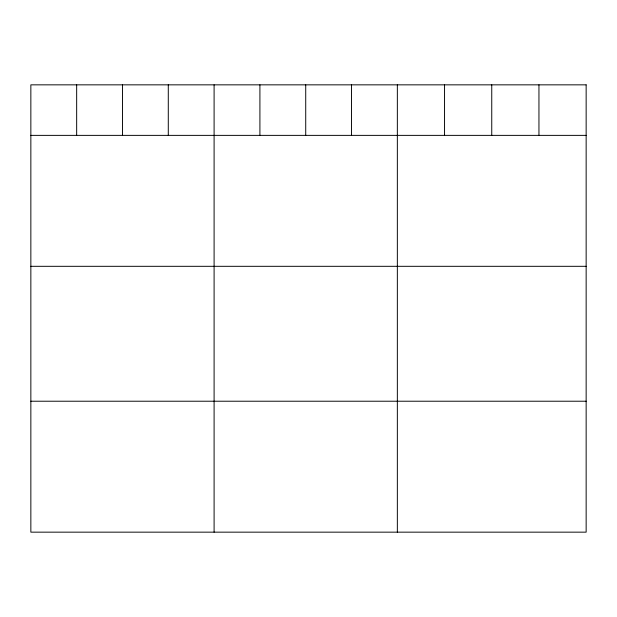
<?xml version="1.0" encoding="UTF-8"?>
<svg xmlns="http://www.w3.org/2000/svg" width="617" height="617" viewBox="0 0 617 617"><rect width="100%" height="100%" fill="white"/><g stroke="black" fill="none" stroke-linecap="round" stroke-linejoin="round"><path stroke-width="0.93" d="M30.85 135.37L586.15 135.37M30.85 266.313L586.15 266.313M30.85 401.22L586.15 401.22M538.949 84.845L538.949 135.37M491.749 84.845L491.749 135.37M444.548 84.845L444.548 135.37M397.348 84.845L397.348 532.155M351.536 84.845L351.536 135.37M305.724 84.845L305.724 135.37M259.911 84.845L259.911 135.37M214.099 84.845L214.099 532.155M168.287 84.845L168.287 135.37M122.475 84.845L122.475 135.37M76.662 84.845L76.662 135.37M586.15 84.845L30.85 84.845L30.85 532.155L586.15 532.155L586.15 84.845"/></g></svg>
